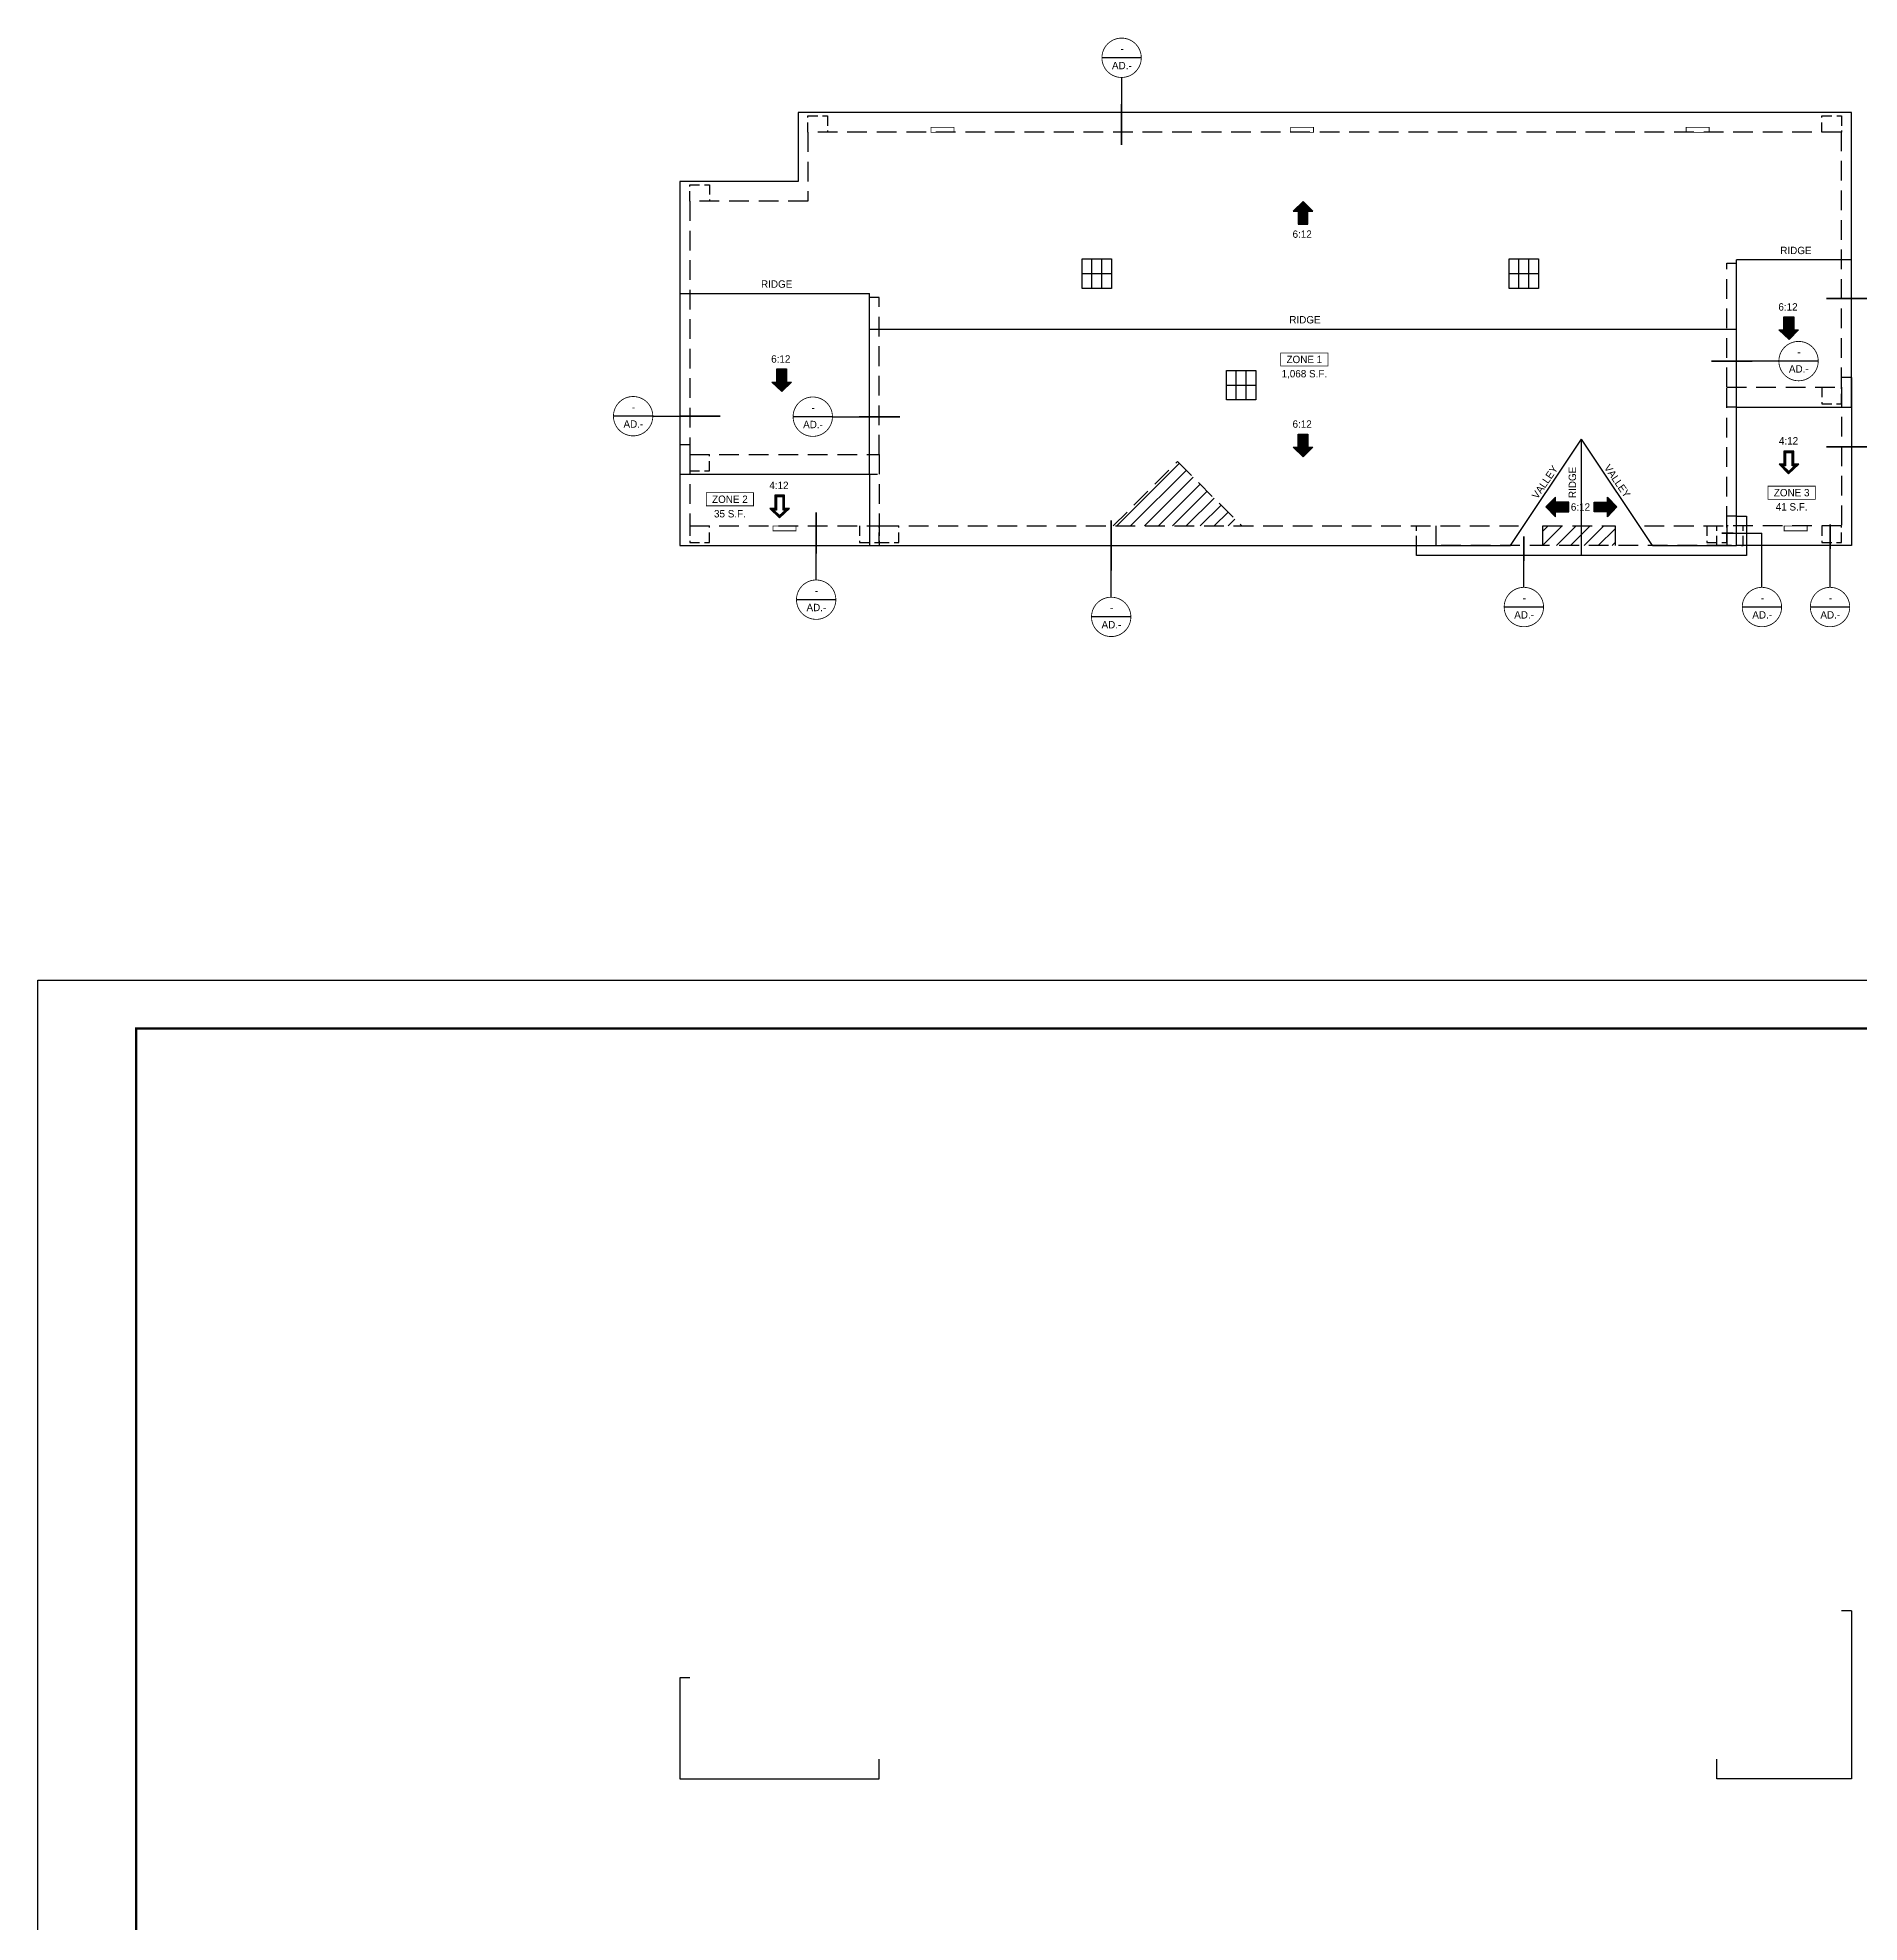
# Model space of a CAD drawing. Extents: x -4845 to 1196, y -1775 to 574.
# Drawn here: x -1728 to -618, y -574 to 574 of the extents above; entities that cross this region are included whole.
import ezdxf

# ---------------------------------------------------------------- set-up
doc = ezdxf.new("R2010")
doc.units = 0
doc.header["$LTSCALE"] = 48
doc.header["$MEASUREMENT"] = 0
doc.linetypes.add('HIDDEN', pattern=[0.375, 0.25, -0.125])
doc.linetypes.add('HIDDEN2', pattern=[0.1875, 0.125, -0.0625])
doc.layers.add('24X36TB', color=7, linetype='CONTINUOUS', lineweight=30)
for name, color, linetype in [('A-DIMS', 3, 'CONTINUOUS'), ('A-HATCH', 40, 'CONTINUOUS'), ('A-RF CORBELS', 7, 'HIDDEN2'), ('A-RF-BLDG', 42, 'HIDDEN'), ('A-RF-ROOF', 242, 'CONTINUOUS'), ('A-SYM', 2, 'CONTINUOUS'), ('A-SYM-TEXT', 3, 'CONTINUOUS'), ('A-SYMTEXT', 2, 'CONTINUOUS'), ('A-TEXT', 3, 'CONTINUOUS')]:
    doc.layers.add(name, color=color, linetype=linetype)
doc.styles.get("Standard").update_dxf_attribs({"font": 'ERASMD.TTF', "height": 4.5})

# ---------------------------------------------------------------- blocks, each defined once
blk = doc.blocks.new('A$C06A91398')
at = {"layer": '24X36TB'}
blk.add_lwpolyline([(-1115.9, 1085.1), (612.1, 1085.1), (612.1, -66.9), (-1115.9, -66.9)], close=True, dxfattribs=at)
at = {"layer": '24X36TB', "const_width": 1.5}
blk.add_lwpolyline([(420.6, -37.4), (420.6, 1055.6), (-1055.9, 1055.6), (-1055.9, -37.4)], close=True, dxfattribs=at)
blk = doc.blocks.new('ROOF ARROW 1')
at = {"layer": 'A-SYM-TEXT'}
h = blk.add_hatch(color=7, dxfattribs=at)
h.paths.add_polyline_path([(-8, 3), (-8, 6), (-13.8, 0.2), (-8, -6), (-8, -3), (0, -3), (0, 3)])
h.paths.add_polyline_path([(-1, 2), (-1, -2), (-9, -2), (-9, -3.5), (-12.4, 0.1), (-9, 3.6), (-9, 2)], flags=16)
at = {"layer": 'A-SYM-TEXT', "color": 7}
blk.add_lwpolyline([(-13.8, 0.2), (-8, -6), (-8, -3), (0, -3), (0, 3), (-8, 3), (-8, 6), (-13.8, 0.2)], dxfattribs=at)
blk.add_lwpolyline([(-12.4, 0.1), (-9, -3.5), (-9, -2), (-1, -2), (-1, 2), (-9, 2), (-9, 3.6)], close=True, dxfattribs=at)

msp = doc.modelspace()

# ---------------------------------------------------------------- hatches: boundary and pattern name
at = {"layer": 'A-HATCH'}
h = msp.add_hatch(dxfattribs=at)
h.set_pattern_fill('ANSI31,_O', color=256, scale=48)
h.set_pattern_definition([(45, (-9e-13, 1152), (-4.24264, 4.24264), [])])
h.paths.add_polyline_path([(-1033.29719, 316.08211), (-1072.53983, 276.83947), (-994.05455, 276.83947)])
h = msp.add_hatch(dxfattribs=at)
h.set_pattern_fill('ANSI31,_O', color=256, scale=48)
h.set_pattern_definition([(45, (0, 1152), (-4.24264, 4.24264), [])])
h.paths.add_polyline_path([(-787.05455, 264.83947), (-787.05455, 276.83947), (-810.55455, 276.83947), (-810.55455, 264.83947)])
h.paths.add_polyline_path([(-766.55455, 264.83947), (-766.55455, 276.83947), (-787.05455, 276.83947), (-787.05455, 264.83947)])
at = {"layer": 'A-SYM-TEXT'}
for points in [[(-956.64907, 474.65957), (-962.80455, 468.81505), (-959.80455, 468.81505), (-959.80455, 460.81505), (-956.80455, 460.81505), (-953.80455, 460.81505), (-953.80455, 468.81505), (-950.80455, 468.81505)], [(-660.53124, 390.4485), (-666.68673, 396.29302), (-663.68673, 396.29302), (-663.68673, 404.29302), (-660.68673, 404.29302), (-657.68673, 404.29302), (-657.68673, 396.29302), (-654.68673, 396.29302)], [(-1274.425, 358.69645), (-1280.58049, 364.54097), (-1277.58049, 364.54097), (-1277.58049, 372.54097), (-1274.58049, 372.54097), (-1271.58049, 372.54097), (-1271.58049, 364.54097), (-1268.58049, 364.54097)], [(-956.64907, 319.01936), (-962.80455, 324.86388), (-959.80455, 324.86388), (-959.80455, 332.86388), (-956.80455, 332.86388), (-953.80455, 332.86388), (-953.80455, 324.86388), (-950.80455, 324.86388)], [(-808.67663, 288.58053), (-802.83211, 282.42505), (-802.83211, 285.42505), (-794.83211, 285.42505), (-794.83211, 288.42505), (-794.83211, 291.42505), (-802.83211, 291.42505), (-802.83211, 294.42505)], [(-765.43247, 288.58053), (-771.27699, 282.42505), (-771.27699, 285.42505), (-779.27699, 285.42505), (-779.27699, 288.42505), (-779.27699, 291.42505), (-771.27699, 291.42505), (-771.27699, 294.42505)]]:
    msp.add_hatch(color=7, dxfattribs=at).paths.add_polyline_path(points)

# ---------------------------------------------------------------- linework, layer by layer
at = {"layer": 'A-RF CORBELS'}
for points in [[(-1258.55455, 516.83947), (-1258.55455, 526.83947), (-1246.55455, 526.83947), (-1246.55455, 516.83947)], [(-640.50168, 516.83947), (-640.50168, 526.83947), (-628.50168, 526.83947), (-628.50168, 516.83947)], [(-1330.55455, 474.83947), (-1330.55455, 484.83947), (-1318.55455, 484.83947), (-1318.55455, 474.83947)], [(-640.55455, 361.33947), (-640.55455, 351.33947), (-628.55455, 351.33947), (-628.55455, 361.33947)], [(-1330.55455, 320.33947), (-1330.55455, 310.33947), (-1318.55455, 310.33947), (-1318.55455, 320.33947)], [(-1330.55455, 276.83947), (-1330.55455, 266.83947), (-1318.55455, 266.83947), (-1318.55455, 276.83947)], [(-1227.05455, 276.83947), (-1227.05455, 266.83947), (-1215.05455, 266.83947), (-1215.05455, 276.83947)], [(-1215.05455, 276.83947), (-1215.05455, 266.83947), (-1203.05455, 266.83947), (-1203.05455, 276.83947)], [(-710.55455, 276.83947), (-710.55455, 266.83947), (-698.55455, 266.83947), (-698.55455, 276.83947)], [(-698.55455, 264.83947), (-688.55455, 264.83947), (-688.55455, 276.83947), (-698.55455, 276.83947)], [(-640.55455, 276.83947), (-640.55455, 266.83947), (-628.55455, 266.83947), (-628.55455, 276.83947)]]:
    msp.add_lwpolyline(points, dxfattribs=at)
at = {"layer": 'A-RF-BLDG'}
for p, q in [((-698.55455, 361.33947), (-698.55455, 436.93822)), ((-698.55455, 436.93822), (-692.55455, 436.93822)), ((-1215.05455, 416.17654), (-1221.05455, 416.17654)), ((-1215.05455, 320.33947), (-1215.05455, 416.17654))]:
    msp.add_line(p, q, dxfattribs=at)
for points in [[(-628.55455, 516.83947), (-1258.55455, 516.83947), (-1258.55455, 474.83947), (-1330.55455, 474.83947), (-1330.55455, 320.33947), (-1215.05455, 320.33947), (-1215.05455, 276.83947), (-825.36016, 276.83947)], [(-748.66608, 276.83947), (-698.55455, 276.83947), (-698.55455, 361.33947), (-628.55455, 361.33947), (-628.55455, 516.83947)], [(-628.55455, 361.33947), (-628.55455, 276.83947), (-698.55455, 276.83947)], [(-1330.55455, 320.33947), (-1330.55455, 276.83947), (-1215.05455, 276.83947)], [(-1072.53983, 276.83947), (-1033.29719, 316.08211), (-994.05455, 276.83947)], [(-698.55455, 276.83947), (-698.55455, 264.83947), (-875.55455, 264.83947), (-875.55455, 276.83947)], [(-810.55455, 264.83947), (-810.55455, 276.83947), (-766.55455, 276.83947), (-766.55455, 264.83947)]]:
    msp.add_lwpolyline(points, dxfattribs=at)
at = {"layer": 'A-RF-ROOF'}
for p, q in [((-622.55455, 439.08947), (-692.55455, 439.08947)), ((-692.55455, 264.83947), (-692.55455, 439.08947)), ((-1336.55455, 418.58947), (-1221.05455, 418.58947)), ((-1221.05455, 308.33947), (-1221.05455, 418.58947)), ((-1221.05455, 396.83947), (-692.55455, 396.83947)), ((-622.55455, 367.33947), (-628.55455, 367.33947)), ((-830.25837, 264.83947), (-787.05455, 329.65197)), ((-787.05455, 258.83947), (-787.05455, 329.65197)), ((-743.85073, 264.83947), (-787.05455, 329.65197)), ((-692.55455, 282.83947), (-698.55455, 282.83947)), ((-622.55455, -384.40734), (-628.55455, -384.40734)), ((-704.55455, -486.90734), (-704.55455, -474.90734)), ((-686.55455, -486.90734), (-704.55455, -486.90734))]:
    msp.add_line(p, q, dxfattribs=at)
at = {"layer": 'A-RF-ROOF', "linetype": 'HIDDEN2'}
for p, q in [((-692.55455, 349.33947), (-698.55455, 349.33947)), ((-1221.05455, 308.33947), (-1216.05455, 308.33947)), ((-1215.05455, 276.83947), (-1215.05455, 264.83947)), ((-887.55455, 264.83947), (-887.55455, 276.83947)), ((-704.55455, 264.83947), (-704.55455, 276.83947)), ((-686.55455, 264.83947), (-704.55455, 264.83947))]:
    msp.add_line(p, q, dxfattribs=at)
at = {"layer": 'A-RF-ROOF', "color": 2}
msp.add_line((-1330.55455, 326.33947), (-1336.55455, 326.33947), dxfattribs=at)
at = {"layer": 'A-RF-ROOF'}
for points in [[(-743.85073, 264.83947), (-692.55455, 264.83947), (-692.55455, 349.33947), (-622.55455, 349.33947), (-622.55455, 528.83947), (-1264.55455, 528.83947), (-1264.55455, 486.83947), (-1336.55455, 486.83947), (-1336.55455, 308.33947), (-1221.05455, 308.33947), (-1221.05455, 264.83947), (-830.25837, 264.83947)], [(-743.85073, 264.83947), (-692.55455, 264.83947), (-692.55455, 349.33947), (-622.55455, 349.33947), (-622.55455, 528.83947), (-1264.55455, 528.83947), (-1264.55455, 486.83947), (-1336.55455, 486.83947), (-1336.55455, 308.33947), (-1221.05455, 308.33947), (-1221.05455, 264.83947), (-830.25837, 264.83947)], [(-622.55455, 367.33947), (-622.55455, 367.33947), (-622.55455, 264.83947), (-686.55455, 264.83947)], [(-1336.55455, 308.33947), (-1336.55455, 264.83947), (-1221.05455, 264.83947)], [(-692.55455, 282.83947), (-686.55455, 282.83947), (-686.55455, 258.83947), (-887.55455, 258.83947), (-887.55455, 264.83947)], [(-622.55455, -384.40734), (-622.55455, -384.40734), (-622.55455, -486.90734), (-686.55455, -486.90734)], [(-1330.55455, -425.40734), (-1336.55455, -425.40734), (-1336.55455, -486.90734), (-1215.05455, -486.90734), (-1215.05455, -474.90734)]]:
    msp.add_lwpolyline(points, dxfattribs=at)
at = {"layer": 'A-SYM', "linetype": 'Continuous'}
for p, q in [((-1085.41135, 421.64394), (-1085.41135, 439.64394)), ((-1079.41135, 421.64394), (-1079.41135, 439.64394)), ((-825.16597, 421.64394), (-825.16597, 439.64394)), ((-819.16597, 421.64394), (-819.16597, 439.64394)), ((-1091.41135, 430.64394), (-1073.41135, 430.64394)), ((-831.16597, 430.64394), (-813.16597, 430.64394)), ((-997.49062, 353.68371), (-997.49062, 371.68371)), ((-991.49062, 353.68371), (-991.49062, 371.68371)), ((-1003.49062, 362.68371), (-985.49062, 362.68371))]:
    msp.add_line(p, q, dxfattribs=at)
at = {"layer": 'A-SYM', "const_width": 0.5}
for points in [[(-1183.5078, 516.83947), (-1183.5078, 519.83947), (-1169.5078, 519.83947), (-1169.5078, 516.83947)], [(-964.33886, 516.83947), (-964.33886, 519.83947), (-950.33886, 519.83947), (-950.33886, 516.83947)], [(-723.21103, 516.83947), (-723.21103, 519.83947), (-709.21103, 519.83947), (-709.21103, 516.83947)], [(-970.35605, 374.3215), (-970.35605, 382.3215), (-941.55619, 382.3215), (-941.55619, 374.3215)], [(-673.33141, 293.10819), (-673.33141, 301.10819), (-644.53154, 301.10819), (-644.53154, 293.10819)], [(-1320.47982, 289.08772), (-1320.47982, 297.08772), (-1291.67996, 297.08772), (-1291.67996, 289.08772)], [(-1279.80455, 273.83947), (-1279.80455, 276.83947), (-1265.80455, 276.83947), (-1265.80455, 273.83947)], [(-663.51278, 273.83947), (-663.51278, 276.83947), (-649.51278, 276.83947), (-649.51278, 273.83947)]]:
    msp.add_lwpolyline(points, close=True, dxfattribs=at)
at = {"layer": 'A-SYM', "linetype": 'Continuous'}
for points in [[(-1091.41135, 439.64394), (-1073.41135, 439.64394), (-1073.41135, 421.64394), (-1091.41135, 421.64394)], [(-831.16597, 439.64394), (-813.16597, 439.64394), (-813.16597, 421.64394), (-831.16597, 421.64394)], [(-1003.49062, 371.68371), (-985.49062, 371.68371), (-985.49062, 353.68371), (-1003.49062, 353.68371)]]:
    msp.add_lwpolyline(points, close=True, dxfattribs=at)
at = {"layer": 'A-SYM-TEXT', "color": 7}
for points in [[(-956.64907, 474.65957), (-962.80455, 468.81505), (-959.80455, 468.81505), (-959.80455, 460.81505), (-953.80455, 460.81505), (-953.80455, 468.81505), (-950.80455, 468.81505), (-956.64907, 474.65957)], [(-660.53124, 390.4485), (-666.68673, 396.29302), (-663.68673, 396.29302), (-663.68673, 404.29302), (-657.68673, 404.29302), (-657.68673, 396.29302), (-654.68673, 396.29302), (-660.53124, 390.4485)], [(-1274.425, 358.69645), (-1280.58049, 364.54097), (-1277.58049, 364.54097), (-1277.58049, 372.54097), (-1271.58049, 372.54097), (-1271.58049, 364.54097), (-1268.58049, 364.54097), (-1274.425, 358.69645)], [(-956.64907, 319.01936), (-962.80455, 324.86388), (-959.80455, 324.86388), (-959.80455, 332.86388), (-953.80455, 332.86388), (-953.80455, 324.86388), (-950.80455, 324.86388), (-956.64907, 319.01936)], [(-808.67663, 288.58053), (-802.83211, 282.42505), (-802.83211, 285.42505), (-794.83211, 285.42505), (-794.83211, 291.42505), (-802.83211, 291.42505), (-802.83211, 294.42505), (-808.67663, 288.58053)], [(-765.43247, 288.58053), (-771.27699, 282.42505), (-771.27699, 285.42505), (-779.27699, 285.42505), (-779.27699, 291.42505), (-771.27699, 291.42505), (-771.27699, 294.42505), (-765.43247, 288.58053)]]:
    msp.add_lwpolyline(points, dxfattribs=at)
at = {"layer": 'A-SYMTEXT'}
for p, q in [((-1055.36001, 562.2283), (-1079.35213, 562.2283)), ((-1067.35213, 550.2283), (-1067.35213, 534.09977)), ((-666.74335, 377.32951), (-682.87188, 377.32951)), ((-642.75123, 377.32951), (-666.74335, 377.32951)), ((-1353.08628, 343.74592), (-1377.0784, 343.74592)), ((-1353.08628, 343.74592), (-1336.95775, 343.74592)), ((-1243.58628, 343.44603), (-1267.5784, 343.44603)), ((-1243.58628, 343.44603), (-1227.45775, 343.44603)), ((-694.54789, 272.49953), (-677.06704, 272.49953)), ((-677.06704, 239.39849), (-677.06704, 272.49953)), ((-1253.52002, 243.89849), (-1253.52002, 260.02702)), ((-822.16567, 239.39849), (-822.16567, 255.52702)), ((-635.55188, 239.39849), (-635.55188, 262.73059)), ((-1073.70242, 233.39849), (-1073.70242, 249.52702)), ((-1241.52674, 231.8957), (-1265.51886, 231.8957)), ((-1061.70915, 221.3957), (-1085.70127, 221.3957)), ((-810.1724, 227.3957), (-834.16451, 227.3957)), ((-665.07376, 227.3957), (-689.06588, 227.3957)), ((-623.55861, 227.3957), (-647.55073, 227.3957))]:
    msp.add_line(p, q, dxfattribs=at)
at = {"layer": 'A-SYMTEXT', "color": 1, "const_width": 0.5}
for points in [[(-1079.3503, 562.01887, 229.1816636095), (-1079.35213, 562.2283)], [(-666.74153, 377.12008, 229.1816636095), (-666.74335, 377.32951)], [(-1377.07657, 343.53649, 229.1816636095), (-1377.0784, 343.74592)], [(-1267.57657, 343.23661, 229.1816636095), (-1267.5784, 343.44603)], [(-1265.51704, 231.68627, 229.1816636095), (-1265.51886, 231.8957)], [(-1085.69944, 221.18627, 229.1816636095), (-1085.70127, 221.3957)], [(-834.16269, 227.18627, 229.1816636095), (-834.16451, 227.3957)], [(-689.06405, 227.18627, 229.1816636095), (-689.06588, 227.3957)], [(-647.5489, 227.18627, 229.1816636095), (-647.55073, 227.3957)]]:
    msp.add_lwpolyline(points, format="xyb", dxfattribs=at)
at = {"layer": 'A-SYMTEXT', "const_width": 1}
for points in [[(-1067.35213, 534.09977), (-1067.35213, 509.08068)], [(-612.87188, 415.45013), (-637.89097, 415.45013)], [(-682.87188, 377.32951), (-707.89097, 377.32951)], [(-1336.95775, 343.74592), (-1311.93866, 343.74592)], [(-1227.45775, 343.44603), (-1202.43866, 343.44603)], [(-612.87188, 325.07106), (-637.89097, 325.07106)], [(-1253.52002, 260.02702), (-1253.52002, 285.04611)], [(-1073.70242, 249.52702), (-1073.70242, 280.35378)], [(-635.55188, 262.73059), (-635.55188, 277.72816)], [(-822.16567, 255.52702), (-822.16567, 270.52459)], [(-694.54789, 272.49953), (-701.623, 272.49953)]]:
    msp.add_lwpolyline(points, dxfattribs=at)

# ---------------------------------------------------------------- block references
at = {"layer": 'A-DIMS'}
msp.add_blockref('A$C06A91398', (-612.11644, -1085.14447), dxfattribs=at)
at = {"layer": 'A-SYM-TEXT', "rotation": 90}
for p in [(-660.62516, 322.43127), (-1275.71914, 295.51072)]:
    msp.add_blockref('ROOF ARROW 1', p, dxfattribs=at)

# ---------------------------------------------------------------- texts
at = {"layer": 'A-SYM-TEXT', "char_height": 4.5, "attachment_point": 5}
for s, insert, width in [('-', (-1067.07001, 567.76081), 10.8292457), ('AD.-', (-1067.20379, 557.47122), 10.8292457), ('ZONE 1', (-955.95612, 378.3215), 28.7998652), ('-', (-654.46123, 382.86202), 10.8292457), ('1,068 S.F.', (-955.95612, 369.22792), 28.7998652), ('AD.-', (-654.59501, 372.57243), 10.8292457), ('-', (-1364.79628, 349.27843), 10.8292457), ('-', (-1255.29628, 348.97854), 10.8292457), ('AD.-', (-1364.93006, 338.98884), 10.8292457), ('AD.-', (-1255.43006, 338.68895), 10.8292457), ('ZONE 3', (-658.93147, 297.10819), 28.7998652), ('ZONE 2', (-1306.07989, 293.08772), 28.7998652), ('41 S.F.', (-658.93147, 288.46524), 28.7998652), ('35 S.F.', (-1306.07989, 284.24328), 28.7998652), ('-', (-1253.23674, 237.42821), 10.8292457), ('-', (-821.88239, 232.92821), 10.8292457), ('-', (-676.78376, 232.92821), 10.8292457), ('-', (-635.26861, 232.92821), 10.8292457), ('AD.-', (-1253.37052, 227.13862), 10.8292457), ('AD.-', (-1073.55293, 216.63862), 10.8292457), ('-', (-1073.41915, 226.92821), 10.8292457), ('AD.-', (-822.01618, 222.63862), 10.8292457), ('AD.-', (-676.91754, 222.63862), 10.8292457), ('AD.-', (-635.40239, 222.63862), 10.8292457)]:
    msp.add_mtext(s, dxfattribs=dict(at, insert=insert, width=width))
at = {"layer": 'A-TEXT'}
for s, p in [('6:12', (-963.15281, 452.48584)), ('RIDGE', (-665.86681, 442.54715)), ('RIDGE', (-1287.11681, 422.04715)), ('RIDGE', (-965.11681, 400.29715)), ('6:12', (-667.03499, 408.12224)), ('6:12', (-1280.92875, 376.37019)), ('6:12', (-963.15281, 336.6931)), ('4:12', (-666.70313, 326.48201)), ('4:12', (-1282.0674, 299.33993)), ('6:12', (-793.52101, 286.14014))]:
    msp.add_text(s, height=4.5, dxfattribs=at).set_placement(p)
for s, rotation, p in [('VALLEY', 55.60565344, (-813.92004, 292.87138)), ('RIDGE', 90, (-790.35742, 293.84934)), ('VALLEY', 304.39434656, (-773.52284, 312.34901))]:
    msp.add_text(s, height=4.5, rotation=rotation, dxfattribs=at).set_placement(p)

doc.saveas('drawing.dxf')
